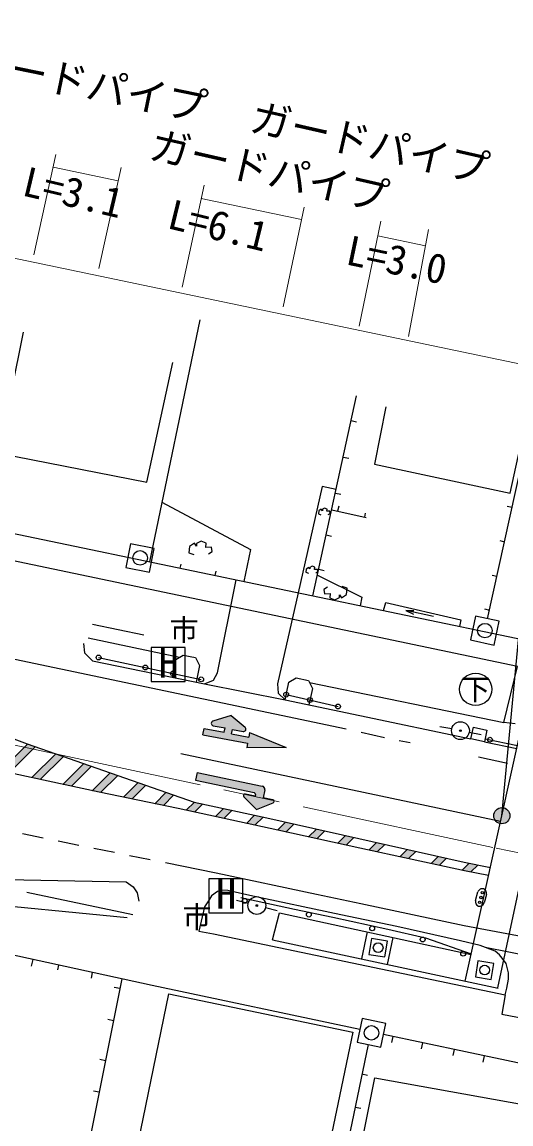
# Model space of a CAD drawing. Units: millimetres at full size, sheet at 1:1000; details may follow other scales. Extents: x 40000 to 680000, y 20000 to 380000.
# Drawn here: x 430680 to 460896, y 265624 to 333803 of the extents above; entities that cross this region are included whole.
import ezdxf
from ezdxf.enums import TextEntityAlignment as Align

# ---------------------------------------------------------------- set-up
doc = ezdxf.new("R2010")
doc.units = ezdxf.units.MM
doc.header["$LTSCALE"] = 1000
doc.linetypes.add('CHAIN', pattern=[18.5, 12, -1.5, 3.5, -1.5])
for name, color, linetype, lineweight in [('M-BGD', 7, 'Continuous', 25), ('M-BGD-EXST', 7, 'Continuous', 25), ('M-BMK', 2, 'CHAIN', 13), ('M-STR-HTXT', 7, 'Continuous', 13), ('M-STR-STR3', 7, 'Continuous', 25), ('M-STR-STRC', 7, 'Continuous', 25)]:
    doc.layers.add(name, color=color, linetype=linetype, lineweight=lineweight)
doc.styles.add('ＭＳ ゴシック', font='')
doc.styles.get('ＭＳ ゴシック').set_extended_font_data('MS Gothic')

msp = doc.modelspace()

# ---------------------------------------------------------------- hatches: boundary and pattern name
at = {"layer": 'M-BGD'}
h = msp.add_hatch(color=256, dxfattribs=at)
edge = h.paths.add_edge_path()
edge.add_ellipse((457775, 289960), major_axis=(12.2, -48.5), ratio=1, start_angle=-114.94461, end_angle=65.05539)
msp.add_hatch(color=256, dxfattribs=at).paths.add_polyline_path([(445238, 279128, 0.41421), (445201, 279188, 0.41421)])
at = {"layer": 'M-STR-STRC'}
for points in [[(443225, 290126), (443174, 289856), (441931, 290093), (441857, 289703), (444618, 289175), (444566, 288905), (447010, 288920), (444744, 289836), (444692, 289565), (443632, 289768), (443684, 290038), (444342, 289912, 0.77336), (444466, 290175), (443610, 290892), (442481, 290556, 0.78564), (442495, 290265)], [(431513, 288971), (431041, 289136), (429362, 287470), (429888, 287358)], [(433245, 288365), (432772, 288531), (431285, 287054), (431808, 286939)], [(434976, 287760), (434504, 287925), (433203, 286633), (433727, 286519)], [(436605, 287190), (436133, 287355), (435008, 286238), (435440, 286144), (435532, 286125)], [(441404, 286887), (441507, 287377), (445532, 286529), (445539, 286528), (445546, 286526), (445552, 286523), (445559, 286521), (445565, 286518), (445571, 286515), (445578, 286512), (445584, 286509), (445590, 286505), (445596, 286501), (445601, 286497), (445607, 286493), (445612, 286489), (445618, 286484), (445623, 286480), (445628, 286475), (445633, 286469), (445637, 286464), (445642, 286459), (445646, 286453), (445650, 286448), (445652, 286445), (445654, 286442), (445655, 286439), (445657, 286436), (445659, 286433), (445661, 286430), (445662, 286427), (445664, 286423), (445665, 286420), (445667, 286417), (445668, 286414), (445670, 286411), (445671, 286407), (445672, 286404), (445673, 286401), (445674, 286398), (445675, 286394), (445676, 286391), (445677, 286388), (445678, 286384), (445679, 286381), (445680, 286377), (445681, 286374), (445681, 286371), (445682, 286367), (445682, 286364), (445683, 286360), (445683, 286357), (445684, 286353), (445684, 286350), (445684, 286346), (445684, 286343), (445684, 286339), (445684, 286336), (445684, 286332), (445684, 286329), (445684, 286325), (445684, 286322), (445684, 286318), (445683, 286315), (445682, 286308), (445681, 286301), (445680, 286294), (445577, 285805), (446186, 285677), (446192, 285675), (446199, 285672), (446205, 285670), (446210, 285667), (446215, 285665), (446219, 285662), (446223, 285659), (446227, 285656), (446231, 285652), (446235, 285648), (446239, 285645), (446242, 285641), (446245, 285636), (446247, 285633), (446249, 285630), (446251, 285627), (446252, 285624), (446254, 285621), (446255, 285618), (446256, 285615), (446258, 285611), (446259, 285608), (446260, 285605), (446260, 285601), (446261, 285598), (446262, 285595), (446262, 285591), (446263, 285588), (446263, 285584), (446263, 285581), (446263, 285577), (446263, 285574), (446263, 285570), (446262, 285565), (446261, 285560), (446260, 285555), (446258, 285550), (446257, 285545), (446255, 285540), (446253, 285535), (446250, 285530), (446248, 285526), (446245, 285522), (446240, 285516), (446236, 285511), (446231, 285506), (446224, 285500), (446216, 285494), (446202, 285487), (445168, 285073), (444389, 285868), (444385, 285872), (444382, 285876), (444379, 285880), (444377, 285883), (444375, 285886), (444373, 285889), (444372, 285892), (444370, 285895), (444369, 285898), (444367, 285901), (444366, 285905), (444365, 285908), (444364, 285911), (444363, 285915), (444363, 285918), (444362, 285922), (444362, 285925), (444361, 285929), (444361, 285932), (444361, 285936), (444361, 285939), (444361, 285943), (444361, 285946), (444362, 285951), (444363, 285956), (444364, 285961), (444365, 285967), (444367, 285971), (444369, 285976), (444371, 285981), (444373, 285986), (444376, 285990), (444379, 285995), (444382, 285999), (444386, 286004), (444391, 286009), (444398, 286015), (444405, 286020), (444415, 286026), (444436, 286034), (444459, 286037), (444471, 286037), (444480, 286036), (445088, 285908), (445109, 286009), (445110, 286014), (445110, 286018), (445110, 286021), (445111, 286025), (445111, 286028), (445110, 286032), (445110, 286035), (445110, 286039), (445109, 286042), (445109, 286045), (445108, 286049), (445107, 286052), (445106, 286056), (445105, 286059), (445104, 286062), (445102, 286065), (445101, 286069), (445100, 286072), (445098, 286075), (445096, 286078), (445094, 286081), (445092, 286084), (445089, 286088), (445086, 286092), (445082, 286096), (445079, 286099), (445075, 286103), (445071, 286106), (445066, 286109), (445062, 286112), (445057, 286115), (445053, 286117), (445046, 286120), (445040, 286122), (445033, 286124)], [(438337, 286584), (437865, 286749), (436945, 285836), (437474, 285728)], [(440069, 285978), (439596, 286144), (438887, 285439), (439417, 285331)], [(441852, 285424), (441329, 285539), (440823, 285036), (441346, 284922)], [(443657, 285029), (443133, 285143), (442627, 284641), (443150, 284526)], [(460835, 284695, 0.41421), (460335, 285195, 0.41421), (459835, 284695, 1)], [(445575, 284608), (445052, 284723), (444546, 284220), (445069, 284106)], [(447486, 284181), (446965, 284298), (446464, 283800), (446493, 283794), (446988, 283686)], [(449396, 283752), (448875, 283869), (448384, 283382), (448908, 283267)], [(451192, 283348), (450672, 283465), (450191, 282988), (450715, 282874)], [(453102, 282920), (452582, 283037), (452112, 282571), (452637, 282457)], [(455012, 282491), (454491, 282608), (454036, 282155), (454560, 282042)], [(456922, 282062), (456401, 282179), (455959, 281740), (456484, 281627)], [(458844, 281644), (458316, 281754), (457883, 281325), (458024, 281294), (458411, 281215)]]:
    msp.add_hatch(color=256, dxfattribs=at).paths.add_polyline_path(points)

# ---------------------------------------------------------------- linework, layer by layer
at = {"layer": 'M-BGD'}
for p, q in [((441672, 315377), (438547, 300407)), ((448660, 298296), (451359, 310681)), ((451360, 309055), (451021, 309129)), ((459445, 296882), (461904, 308004)), ((450867, 306795), (450529, 306869)), ((450382, 304567), (450043, 304641)), ((449821, 303620), (451945, 303143)), ((450253, 303855), (450182, 303539)), ((451895, 303416), (451839, 303167)), ((460673, 303852), (460971, 303786)), ((449816, 301971), (449477, 302045)), ((460201, 301715), (460499, 301649)), ((440486, 300250), (440437, 300012)), ((442654, 299824), (442600, 299561)), ((449354, 299851), (449015, 299924)), ((459728, 299577), (460026, 299511)), ((454391, 297403), (454895, 297390)), ((459266, 297486), (459564, 297420)), ((434772, 295699), (440416, 294496)), ((435410, 294482), (441748, 293131)), ((441946, 292864), (446940, 291867)), ((448447, 292932), (460448, 290463)), ((447008, 292190), (450208, 291455)), ((457235, 290064), (456498, 290204)), ((458316, 289857), (459052, 289716)), ((459255, 289266), (461254, 288845)), ((459298, 289461), (461297, 289041)), ((444655, 279269), (443926, 279445)), ((445724, 279010), (446453, 278834)), ((431271, 275382), (431361, 275794)), ((432894, 275157), (432957, 275446)), ((434969, 274650), (435043, 274991)), ((436846, 274598), (433720, 259008)), ((436378, 274098), (436731, 274027)), ((435978, 272103), (436331, 272032)), ((453533, 270655), (453613, 271036)), ((452068, 270538), (449245, 256909)), ((455371, 270265), (455452, 270647)), ((457322, 269852), (457403, 270234)), ((435481, 269625), (435835, 269555)), ((459188, 269457), (459268, 269839)), ((452038, 268623), (451686, 268696)), ((435092, 267683), (435445, 267613)), ((451614, 266576), (451262, 266649))]:
    msp.add_line(p, q, dxfattribs=at)
for points in [[(327917, 323434), (364414, 315904), (410503, 306260), (461720, 295570), (485198, 290498), (530755, 280628), (565306, 273385), (578607, 270582)], [(430756, 314619), (429229, 307119), (438392, 305337), (440003, 312731)], [(453174, 310001), (452455, 306437), (460859, 304661), (461592, 308052)], [(450096, 304886), (449232, 305063), (447748, 298486)], [(439319, 304105), (444798, 301172), (444384, 299188)], [(449605, 303337), (449724, 303405), (449703, 303540), (449524, 303536), (449537, 303668), (449380, 303731), (449240, 303659), (449240, 303570), (449173, 303663), (449016, 303562), (448999, 303367), (449151, 303316)], [(442201, 300902), (442438, 301038), (442396, 301309), (442040, 301300), (442065, 301563), (441751, 301690), (441471, 301546), (441471, 301368), (441336, 301554), (441022, 301351), (440988, 300961), (441293, 300860)], [(448835, 299733), (448954, 299801), (448932, 299937), (448754, 299933), (448767, 300064), (448610, 300127), (448470, 300055), (448470, 299966), (448402, 300060), (448246, 299958), (448229, 299763), (448381, 299712)], [(448939, 299575), (451682, 298227), (451570, 297689)], [(434479, 295355), (434549, 294782), (435032, 294278), (441946, 292864), (442507, 293087), (442766, 293532), (443921, 299285)], [(449561, 298834), (449323, 298698), (449366, 298427), (449722, 298435), (449696, 298173), (450010, 298046), (450290, 298190), (450290, 298368), (450425, 298181), (450739, 298385), (450773, 298774), (450468, 298876)], [(447748, 298486), (446471, 292859), (446514, 292281), (446940, 291867), (451565, 290904), (458425, 289446)], [(453029, 297384), (453156, 297896), (457804, 296825), (457716, 296406)], [(456118, 297018), (454391, 297403), (454878, 297163)], [(439962, 293270), (440185, 294358), (440646, 294635), (441397, 294479), (441641, 293985), (441433, 292969)], [(446940, 291867), (447167, 292953), (447629, 293229), (448379, 293070), (448622, 292576), (448411, 291561)], [(394971, 283727), (395615, 286575), (395768, 287645), (395870, 288544), (396163, 289009), (396684, 289679), (397147, 289821), (398003, 289757), (401544, 289036), (404747, 288354), (405320, 288093), (408330, 286594), (414788, 283584), (421168, 282237), (427587, 280790), (437108, 280605), (437551, 280290), (437794, 279919), (437894, 279405)], [(437185, 278383), (426997, 279365), (417372, 281550), (414416, 282215), (405674, 285446)], [(444192, 279633), (447527, 278922), (449883, 278411), (453292, 277667), (455614, 277148), (458441, 276144)], [(451555, 271472), (438730, 274187), (421614, 277919)], [(459300, 276556), (466815, 275088), (466891, 274897), (466872, 274696)], [(460542, 273622), (460335, 272426), (465204, 271498), (465593, 273667), (465770, 274090), (466009, 274413), (466282, 274597), (466593, 274691), (466875, 274730), (467010, 274711), (467317, 274589), (467679, 274428), (468300, 274177), (470027, 273136), (470773, 272666), (471536, 272210), (472489, 271607), (472791, 271438), (473345, 270903), (473863, 270219), (474140, 269835), (474705, 268840), (474954, 268258)], [(436602, 258309), (439755, 273667), (451128, 271309), (448209, 257258)], [(468597, 267863), (463162, 269014), (453022, 271161)], [(450226, 257107), (452484, 268486), (462679, 266636), (459605, 251452)]]:
    msp.add_lwpolyline(points, dxfattribs=at)
for points in [[(437092, 300056), (438563, 299766), (438854, 301237), (437382, 301528)], [(458397, 295572), (459864, 295258), (460178, 296725), (458711, 297039)], [(458584, 290179), (459415, 289999), (459255, 289266), (458425, 289446)], [(442519, 277380), (460542, 273622), (460652, 274025), (460751, 274590), (460756, 274972), (460610, 275553), (460508, 275702), (460187, 276098), (459912, 276319), (459000, 276672), (457772, 276953), (453845, 277837), (450375, 278570), (444760, 279765), (443389, 280068), (443026, 280098), (442754, 280015), (442392, 279735), (442203, 279433), (441961, 279048), (441606, 277553)], [(451387, 270683), (452855, 270371), (453166, 271838), (451699, 272150)]]:
    msp.add_lwpolyline(points, close=True, dxfattribs=at)
for centre, radius in [((437973, 300647), 450), ((459288, 296149), 450), ((435410, 294482), 150), ((438298, 293867), 150), ((440009, 293502), 150), ((441748, 293131), 150), ((447008, 292190), 150), ((448472, 291854), 150), ((450208, 291455), 150), ((457775, 289960), 550), ((457775, 289960), 50), ((459599, 289398), 150), ((444441, 279427), 150), ((445190, 279139), 550), ((445190, 279139), 50), ((448404, 278578), 150), ((452322, 277725), 150), ((455438, 277034), 150), ((457941, 276163), 150), ((452277, 271261), 450)]:
    msp.add_circle(centre, radius, dxfattribs=at)
at = {"layer": 'M-BGD-EXST'}
for p, q in [((440769, 295099), (438669, 295099)), ((438669, 295099), (438669, 292999)), ((440769, 292999), (440769, 295099)), ((438669, 292999), (440769, 292999)), ((444318, 280796), (442218, 280796)), ((442218, 280796), (442218, 278696)), ((444318, 278696), (444318, 280796)), ((442218, 278696), (444318, 278696))]:
    msp.add_line(p, q, dxfattribs=at)
msp.add_circle((458715, 292516), 1000, dxfattribs=at)
at = {"layer": 'M-BMK'}
msp.add_lwpolyline([(285242, 319383), (314797, 313431), (347431, 306540), (391924, 297036), (411864, 292986), (459979, 282690), (477071, 279190), (523956, 269184), (560774, 261412), (575777, 258191)], dxfattribs=at)
at = {"layer": 'M-STR-HTXT'}
for p, q in [((346919, 336605), (462667, 312397)), ((431399, 319405), (432766, 325605)), ((432595, 324829), (436619, 323977)), ((435433, 318553), (436800, 324802)), ((440568, 317395), (441934, 323707)), ((441757, 322890), (447959, 321578)), ((446821, 316188), (448123, 322356)), ((451519, 314982), (452851, 321478)), ((452667, 320582), (455619, 319957)), ((454557, 314349), (455808, 320958))]:
    msp.add_line(p, q, dxfattribs=at)
at = {"layer": 'M-STR-STR3'}
for p, q in [((463955, 292300), (460061, 274044)), ((451672, 275834), (452038, 277502)), ((446166, 277009), (460114, 274033)), ((453258, 275496), (453622, 277155))]:
    msp.add_line(p, q, dxfattribs=at)
for points in [[(458070, 274469), (462107, 292695), (470852, 290828), (470132, 287514)], [(446166, 277009), (446585, 278697), (458431, 276102)]]:
    msp.add_lwpolyline(points, dxfattribs=at)
for points in [[(452117, 276114), (453105, 275956), (453263, 276943), (452276, 277102)], [(458697, 274730), (459684, 274572), (459842, 275559), (458855, 275717)]]:
    msp.add_lwpolyline(points, close=True, dxfattribs=at)
for centre in [(452690, 276529), (459270, 275144)]:
    msp.add_circle(centre, 300, dxfattribs=at)
at = {"layer": 'M-STR-STRC'}
for p, q in [((460335, 284695), (464849, 332659)), ((435040, 296556), (438205, 295886)), ((443610, 290892), (442481, 290556)), ((443610, 290892), (444466, 290175)), ((441857, 289703), (441931, 290093)), ((441931, 290093), (443174, 289856)), ((442495, 290265), (443225, 290126)), ((443174, 289856), (443225, 290126)), ((443632, 289768), (443684, 290038)), ((443632, 289768), (444692, 289565)), ((443684, 290038), (444342, 289912)), ((444744, 289836), (444692, 289565)), ((444744, 289836), (447010, 288920)), ((451646, 289866), (453080, 289543)), ((431041, 289136), (429362, 287470)), ((441857, 289703), (444618, 289175)), ((444618, 289175), (444566, 288905)), ((453995, 289355), (454662, 289216)), ((431513, 288971), (429888, 287358)), ((432772, 288531), (431285, 287054)), ((460257, 284345), (440501, 288517)), ((447010, 288920), (444566, 288905)), ((433245, 288365), (431808, 286939)), ((434504, 287925), (433203, 286633)), ((434976, 287760), (433727, 286519)), ((458886, 288337), (460687, 287954)), ((436133, 287355), (435008, 286238)), ((436605, 287190), (435532, 286125)), ((441507, 287377), (441404, 286887)), ((441507, 287377), (445526, 286531)), ((437865, 286749), (436945, 285836)), ((438337, 286584), (437474, 285728)), ((441404, 286887), (445031, 286124)), ((439596, 286144), (438887, 285439)), ((440069, 285978), (439417, 285331)), ((444389, 285867), (445168, 285073)), ((445088, 285908), (444481, 286035)), ((445108, 286006), (445088, 285908)), ((445680, 286294), (445577, 285805)), ((446184, 285677), (445577, 285805)), ((441329, 285539), (440823, 285036)), ((441852, 285424), (441346, 284922)), ((443133, 285143), (442627, 284641)), ((443657, 285029), (443150, 284526)), ((445168, 285073), (446200, 285486)), ((445052, 284723), (444546, 284220)), ((445575, 284608), (445069, 284106)), ((446965, 284298), (446464, 283800)), ((447486, 284181), (446988, 283686)), ((448875, 283869), (448384, 283382)), ((449396, 283752), (448908, 283267)), ((431976, 283308), (430702, 283566)), ((434185, 282861), (432911, 283119)), ((450672, 283465), (450191, 282988)), ((451192, 283348), (450715, 282874)), ((452582, 283037), (452112, 282571)), ((436393, 282414), (435119, 282672)), ((453102, 282920), (452637, 282457)), ((454491, 282608), (454036, 282155)), ((455012, 282491), (454560, 282042)), ((438602, 281966), (437328, 282224)), ((456401, 282179), (455959, 281740)), ((456922, 282062), (456484, 281627)), ((458316, 281754), (457883, 281325)), ((458844, 281644), (458411, 281215)), ((437519, 278563), (430967, 279948)), ((458706, 279449), (458857, 279978)), ((459386, 279827), (459235, 279298))]:
    msp.add_line(p, q, dxfattribs=at)
for points in [[(461156, 290381), (460448, 290463), (461300, 293922), (395325, 307761), (313430, 325130)], [(309938, 316265), (315677, 315026), (320120, 314089), (325699, 312912), (335416, 310932), (344263, 309049), (357830, 306184), (367438, 304108), (378529, 301726), (388663, 299538), (399394, 297405), (408254, 295537), (417183, 293682), (420609, 292932), (427552, 290429), (430992, 289153), (441320, 285541), (445801, 284559), (458008, 281818), (459623, 281482)], [(459514, 280990), (458024, 281294), (451564, 282689), (446493, 283794), (440336, 285143), (435440, 286144), (430186, 287294), (426633, 288054), (420865, 290097), (416132, 291736), (412665, 292901), (409464, 294099), (407163, 294886), (401753, 296069), (388269, 298811), (378722, 300918), (367612, 303222), (357004, 305510), (348002, 307435), (342107, 308678), (331803, 310860), (325240, 312193), (315820, 314122), (312910, 315615)], [(409890, 298588), (428657, 294705), (450710, 290062)], [(496924, 267567), (495856, 267336), (494853, 266982), (493779, 266576), (493026, 266275), (475102, 269713), (474260, 270803), (473148, 272151), (472284, 272970), (471379, 273725), (470755, 274227), (470097, 274722), (469391, 275174), (468172, 275842), (463614, 276826), (458009, 277882), (451615, 279239), (448876, 279825), (442682, 281140), (439536, 281777)]]:
    msp.add_lwpolyline(points, dxfattribs=at)
for centre, radius in [((460335, 284695), 500), ((459043, 279637), 75), ((459128, 279935), 75), ((458957, 279339), 75)]:
    msp.add_circle(centre, radius, dxfattribs=at)
for centre, radius, start, end in [((442523, 290413), 150, 106.56568, 259.18433), ((444370, 290060), 150, 259.18433, 50.0525), ((445484, 286335), 200, 348.17963, 78.11528), ((444461, 285937), 100, 78.11528, 224.42521), ((445011, 286026), 100, 348.11528, 78.11528), ((446163, 285579), 100, 291.80535, 78.11528), ((459122, 279903), 275, 74.04631, 164.04631), ((459122, 279903), 275, 344.04631, 74.04631), ((458970, 279374), 275, 164.04631, 254.04631), ((458970, 279374), 275, 254.04631, 344.04631)]:
    msp.add_arc(centre, radius, start, end, dxfattribs=at)

# ---------------------------------------------------------------- texts
at = {"layer": 'M-BGD-EXST', "style": 'ＭＳ ゴシック'}
for s, height, p in [('市', 1320, (439792, 295128)), ('H', 1833, (439121, 292691)), ('H', 1833, (442671, 278388)), ('市', 1320, (440588, 277368))]:
    msp.add_text(s, height=height, dxfattribs=at).set_placement(p, align=Align.BOTTOM_LEFT)
msp.add_text('下', height=1320, dxfattribs=at).set_placement((458715, 292516), align=Align.MIDDLE_CENTER)
at = {"layer": 'M-STR-HTXT', "style": 'ＭＳ ゴシック'}
for s, rotation, p in [('ガードパイプ', 348.427, (427076, 330065)), ('ガードパイプ', 347.203, (444539, 326558)), ('ガードパイプ', 347.147, (438324, 324842)), ('L=3.1', 346.724, (430481, 322556)), ('L=6.1', 346.257, (439441, 320535)), ('L=3.0', 348.247, (450498, 318286))]:
    msp.add_text(s, height=1833, rotation=rotation, dxfattribs=at).set_placement(p, align=Align.BOTTOM_LEFT)

doc.saveas('drawing.dxf')
